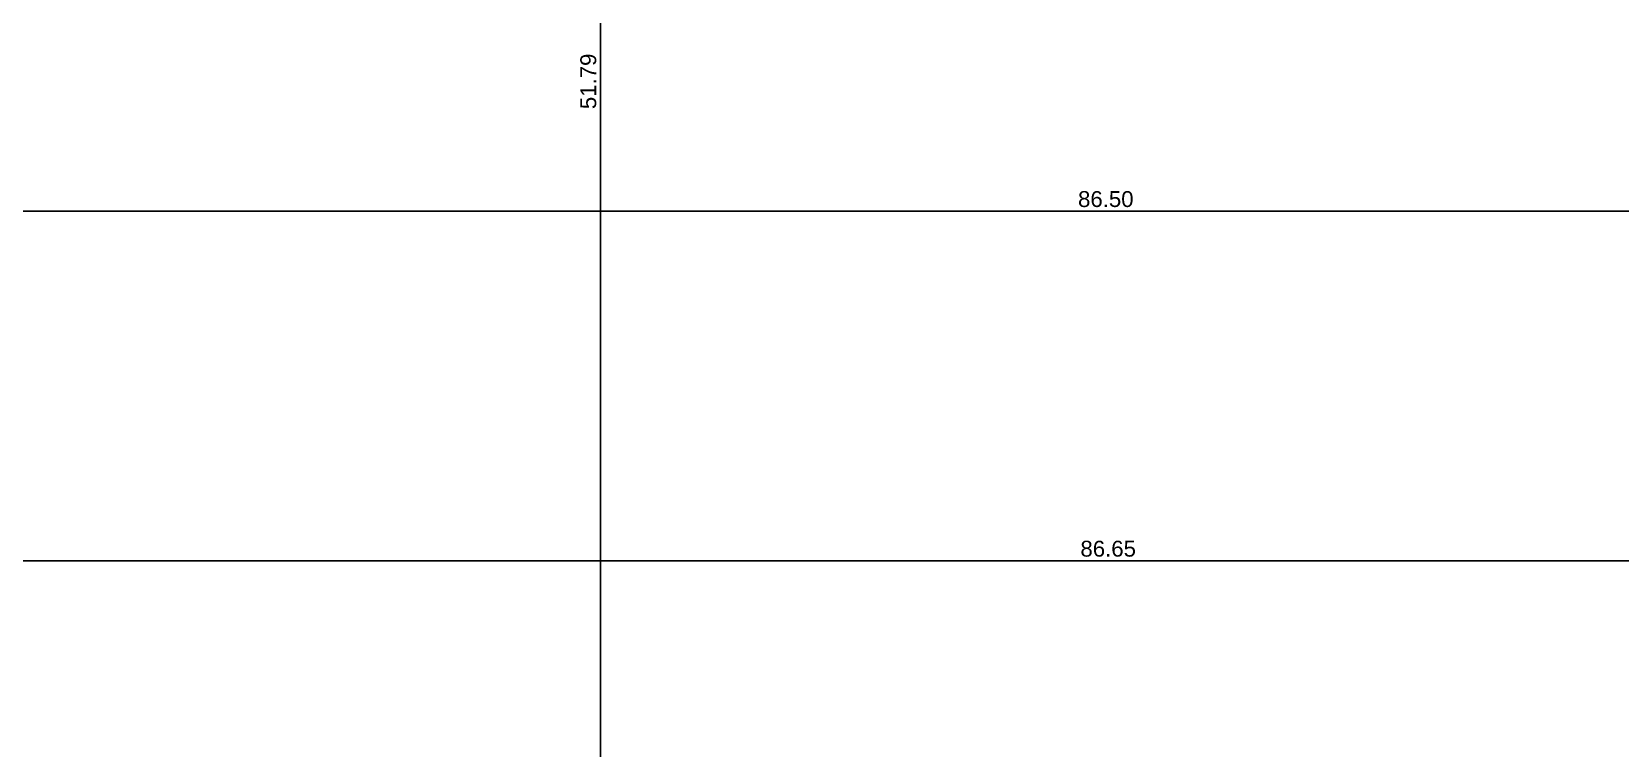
# Model space of a CAD drawing. Header units: millimetres. Extents: x 2767 to 2978, y 1319 to 1481.
# Drawn here: x 2844.59 to 2894.56, y 1390.58 to 1413.13 of the extents above; entities that cross this region are included whole.
import ezdxf

# ---------------------------------------------------------------- set-up
doc = ezdxf.new("R2010")
doc.units = ezdxf.units.MM
doc.header["$LTSCALE"] = 0.03
doc.layers.add('A-COTAS', color=12, linetype='Continuous', lineweight=9)
doc.layers.add('G_HACHURA', color=9, linetype='Continuous')
doc.styles.add('Century Gothic', font='arial.ttf')
doc.dimstyles.new('COTA_250', dxfattribs={"dimscale": 250, "dimtxt": 0.002, "dimasz": 0.00025, "dimexe": 0.00075, "dimexo": 0.00075, "dimgap": 0.0005, "dimtad": 1, "dimzin": 4, "dimdsep": 46, "dimtxsty": 'Century Gothic', "dimblk": 'PU-Tick', "dimcen": 0.001, "dimdle": 0.00075, "dimse1": 1, "dimse2": 1, "dimclrd": 256, "dimclre": 256, "dimclrt": 256, "dimadec": 0, "dimazin": 0, "dimtfac": 1, "dimtix": 1, "dimtmove": 0, "dimatfit": 3, "dimldrblk": 'DOT', "dimfxl": 1, "dimarcsym": 0})

# ---------------------------------------------------------------- blocks, each defined once
blk = doc.blocks.new('PU-Tick')
for p, q in [((1, 0), (-1, 0)), ((0, -1), (0, 1))]:
    blk.add_line(p, q)
at = {"color": 0, "linetype": 'ByBlock', "const_width": 0.15}
blk.add_lwpolyline([(-0.5, -0.5), (0.5, 0.5)], dxfattribs=at)
blk = doc.blocks.new('*D273')
at = {"layer": 'A-COTAS', "lineweight": -2, "transparency": 16777216}
blk.add_line((-35.149, -16.176), (-35.149, 35.493), dxfattribs=at)
at = {"layer": 'Defpoints', "color": 0, "transparency": 16777216}
for p in [(-35.149, 35.555), (-33.92, 35.555), (-35.233, -16.238)]:
    blk.add_point(p, dxfattribs=at)
at = {"layer": 'A-COTAS', "lineweight": -2, "transparency": 16777216, "xscale": 0.0625, "yscale": 0.0625, "zscale": 0.0625}
for p, rotation in [((-35.149, 35.555), 90), ((-35.149, -16.238), 270)]:
    blk.add_blockref('PU-Tick', p, dxfattribs=dict(at, rotation=rotation))
at = {"layer": 'A-COTAS', "transparency": 16777216, "insert": (-35.53, 9.658), "char_height": 0.5, "attachment_point": 5, "rotation": 90, "style": 'Century Gothic'}
blk.add_mtext('51.79', dxfattribs=at)
blk = doc.blocks.new('_Dot')
at = {"layer": 'G_HACHURA', "color": 0, "lineweight": -2}
blk.add_line((-0.5, 0), (-1, 0), dxfattribs=at)
at = {"layer": 'G_HACHURA', "color": 0, "const_width": 0.5}
blk.add_lwpolyline([(-0.25, 0, 1), (0.25, 0, 1)], format="xyb", close=True, dxfattribs=at)
blk = doc.blocks.new('*D331')
at = {"layer": 'A-COTAS', "lineweight": -2, "transparency": 16777216}
blk.add_line((24.086, -5.433), (-62.437, -5.433), dxfattribs=at)
at = {"layer": 'Defpoints', "color": 0, "transparency": 16777216}
for p in [(-62.5, -5.433), (-62.5, -5.433), (24.148, -5.443)]:
    blk.add_point(p, dxfattribs=at)
at = {"layer": 'A-COTAS', "lineweight": -2, "transparency": 16777216, "xscale": 0.0625, "yscale": 0.0625, "zscale": 0.0625, "rotation": 180}
blk.add_blockref('PU-Tick', (-62.5, -5.433), dxfattribs=at)
at = {"layer": 'A-COTAS', "lineweight": -2, "transparency": 16777216, "xscale": 0.0625, "yscale": 0.0625, "zscale": 0.0625}
blk.add_blockref('PU-Tick', (24.148, -5.433), dxfattribs=at)
at = {"layer": 'A-COTAS', "transparency": 16777216, "insert": (-19.176, -5.052), "char_height": 0.5, "attachment_point": 5, "style": 'Century Gothic'}
blk.add_mtext('86.65', dxfattribs=at)
blk = doc.blocks.new('*D279')
at = {"layer": 'A-COTAS', "lineweight": -2, "transparency": 16777216}
blk.add_line((23.935, 5.571), (-62.437, 5.571), dxfattribs=at)
at = {"layer": 'Defpoints', "color": 0, "transparency": 16777216}
for p in [(23.997, 9.856), (-62.5, 5.571), (-62.5, 5.55)]:
    blk.add_point(p, dxfattribs=at)
at = {"layer": 'A-COTAS', "lineweight": -2, "transparency": 16777216, "xscale": 0.0625, "yscale": 0.0625, "zscale": 0.0625, "rotation": 180}
blk.add_blockref('PU-Tick', (-62.5, 5.571), dxfattribs=at)
at = {"layer": 'A-COTAS', "lineweight": -2, "transparency": 16777216, "xscale": 0.0625, "yscale": 0.0625, "zscale": 0.0625}
blk.add_blockref('PU-Tick', (23.997, 5.571), dxfattribs=at)
at = {"layer": 'A-COTAS', "transparency": 16777216, "insert": (-19.251, 5.951), "char_height": 0.5, "attachment_point": 5, "style": 'Century Gothic'}
blk.add_mtext('86.50', dxfattribs=at)
blk = doc.blocks.new('arq geral tgov')
at = {"extrusion": (0.005334, 0.002979, 0.999981), "elevation": 0.453}
blk.add_lwpolyline([(62.499, 39.999), (2.7, 65.77), (-8.155, 69.102), (-15.915, 71.08), (-24.935, 71.009), (-31.62, 68.365), (-43.631, 61.674), (-63.247, 47.25), (-77.446, 37.945), (-86.559, 32.285), (-97.32, 24.835), (-104.03, 19.4), (-111.239, 13.151), (-117.597, 9.196), (-126.579, 4.615)], dxfattribs=at)
at = {"layer": 'A-COTAS'}
dim = blk.add_linear_dim(base=(-35.149, 35.555), p1=(-35.233, -16.238), p2=(-33.92, 35.555), angle=270, dimstyle='COTA_250', dxfattribs=at)
dim.commit()
dim.dimension.update_dxf_attribs({"geometry": '*D273', "text_midpoint": (-35.53, 9.658)})
for base, p1, p2, picture, middle in [((-62.5, 5.571), (23.997, 9.856), (-62.5, 5.55), '*D279', (-19.251, 5.951)), ((-62.5, -5.433), (24.148, -5.443), (-62.5, -5.433), '*D331', (-19.176, -5.052))]:
    dim = blk.add_linear_dim(base=base, p1=p1, p2=p2, dimstyle='COTA_250', dxfattribs=at)
    dim.commit()
    dim.dimension.update_dxf_attribs({"geometry": picture, "text_midpoint": middle})

msp = doc.modelspace()

# ---------------------------------------------------------------- block references
msp.add_blockref('arq geral tgov', (2897.632, 1401.906))

doc.saveas('drawing.dxf')
